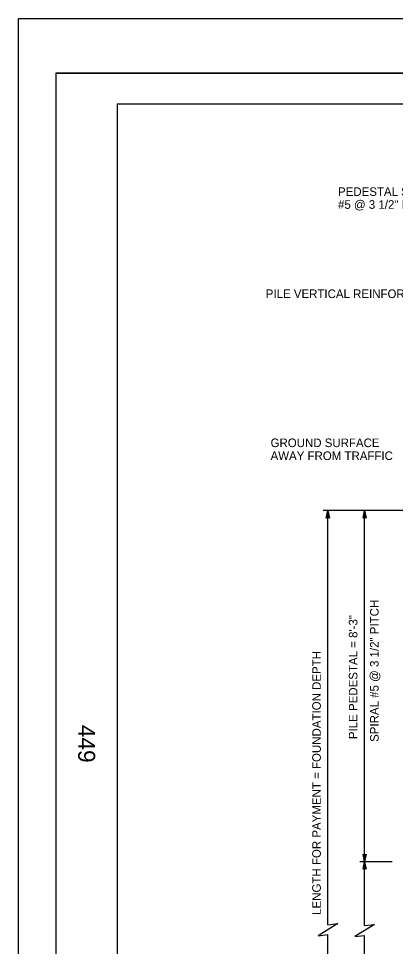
# Model space of a CAD drawing. Extents: x -894 to 866, y -476 to 714.
# Drawn here: x -894 to -586, y -42 to 714 of the extents above; entities that cross this region are included whole.
import ezdxf

# ---------------------------------------------------------------- set-up
doc = ezdxf.new("R2010")
doc.units = 0
for name, color, linetype in [('10 Sheet Format', 7, 'Continuous'), ('56 Stage 3 Anno', 7, 'Continuous'), ('57 Undefined', 7, 'Continuous')]:
    doc.layers.add(name, color=color, linetype=linetype)

msp = doc.modelspace()

# ---------------------------------------------------------------- linework, layer by layer
at = {"layer": '10 Sheet Format'}
for p, q in [((-863.46, 668.96), (836.55, 668.96)), ((-863.46, 668.96), (-863.46, -431.04)), ((-813.45, 643.96), (811.55, 643.96)), ((-813.45, 643.96), (-813.45, -406.04))]:
    msp.add_line(p, q, dxfattribs=at)
for points in [[(-894.04, 713.56), (865.96, 713.56), (865.96, -476.44), (-894.04, -476.44)], [(-863.46, -431.04), (836.55, -431.04), (836.55, 668.96), (-863.46, 668.96)]]:
    msp.add_lwpolyline(points, close=True, dxfattribs=at)
at = {"layer": '56 Stage 3 Anno'}
for p, q in [((-496.29, 312.6), (-645.53, 312.6)), ((-642.87, 306.6), (-641.53, 312.6)), ((-642.87, 306.6), (-641.53, 312.6)), ((-642.52, 306.81), (-641.53, 311.22)), ((-642.52, 306.81), (-641.53, 311.22)), ((-641.53, 312.6), (-641.53, 312.6)), ((-641.53, 312.6), (-640.2, 306.6)), ((-641.53, 312.6), (-641.53, 312.6)), ((-641.53, 312.6), (-640.2, 306.6)), ((-641.53, -24.8), (-641.53, 312.6)), ((-641.53, 311.21), (-640.56, 306.83)), ((-641.53, 311.21), (-640.56, 306.83)), ((-612.87, 306.6), (-611.53, 312.6)), ((-612.87, 306.6), (-611.53, 312.6)), ((-612.52, 306.81), (-611.53, 311.22)), ((-612.52, 306.81), (-611.53, 311.22)), ((-611.53, 26.6), (-611.53, 312.6)), ((-611.53, 312.6), (-611.53, 312.6)), ((-611.53, 312.6), (-610.2, 306.6)), ((-611.53, 312.6), (-611.53, 312.6)), ((-611.53, 312.6), (-610.2, 306.6)), ((-611.53, 311.21), (-610.56, 306.83)), ((-611.53, 311.21), (-610.56, 306.83)), ((-641.53, 307.4), (-642.87, 306.6)), ((-641.53, 307.4), (-642.87, 306.6)), ((-642.87, 306.6), (-642.87, 306.6)), ((-642.87, 306.6), (-642.87, 306.6)), ((-642.16, 307.05), (-641.54, 309.83)), ((-642.16, 307.05), (-641.54, 309.83)), ((-641.81, 307.22), (-641.54, 308.45)), ((-641.81, 307.22), (-641.54, 308.45)), ((-641.54, 309.83), (-640.91, 307.01)), ((-641.54, 309.83), (-640.91, 307.01)), ((-641.54, 308.45), (-641.27, 307.24)), ((-641.54, 308.45), (-641.27, 307.24)), ((-640.2, 306.6), (-641.53, 307.4)), ((-640.2, 306.6), (-641.53, 307.4)), ((-640.2, 306.6), (-640.2, 306.6)), ((-640.2, 306.6), (-640.2, 306.6)), ((-611.53, 307.4), (-612.87, 306.6)), ((-611.53, 307.4), (-612.87, 306.6)), ((-612.87, 306.6), (-612.87, 306.6)), ((-612.87, 306.6), (-612.87, 306.6)), ((-612.16, 307.05), (-611.54, 309.83)), ((-612.16, 307.05), (-611.54, 309.83)), ((-611.81, 307.22), (-611.54, 308.45)), ((-611.81, 307.22), (-611.54, 308.45)), ((-611.54, 309.83), (-610.91, 307.01)), ((-611.54, 309.83), (-610.91, 307.01)), ((-611.54, 308.45), (-611.27, 307.24)), ((-611.54, 308.45), (-611.27, 307.24)), ((-610.2, 306.6), (-611.53, 307.4)), ((-610.2, 306.6), (-611.53, 307.4)), ((-610.2, 306.6), (-610.2, 306.6)), ((-610.2, 306.6), (-610.2, 306.6)), ((-611.53, 26.6), (-612.86, 32.6)), ((-612.86, 32.6), (-612.86, 32.6)), ((-612.86, 32.6), (-611.53, 31.8)), ((-611.53, 26.6), (-612.86, 32.6)), ((-612.86, 32.6), (-612.86, 32.6)), ((-612.86, 32.6), (-611.53, 31.8)), ((-611.54, 27.99), (-612.5, 32.36)), ((-611.54, 27.99), (-612.5, 32.36)), ((-611.53, 29.36), (-612.16, 32.19)), ((-611.53, 29.36), (-612.16, 32.19)), ((-611.53, 30.74), (-611.8, 31.95)), ((-611.53, 30.74), (-611.8, 31.95)), ((-611.53, 31.8), (-610.19, 32.6)), ((-610.19, 32.6), (-611.53, 26.6)), ((-611.53, 31.8), (-610.19, 32.6)), ((-610.19, 32.6), (-611.53, 26.6)), ((-610.55, 32.38), (-611.53, 27.98)), ((-610.55, 32.38), (-611.53, 27.98)), ((-610.91, 32.15), (-611.53, 29.36)), ((-610.91, 32.15), (-611.53, 29.36)), ((-611.26, 31.97), (-611.53, 30.74)), ((-611.26, 31.97), (-611.53, 30.74)), ((-610.19, 32.6), (-610.19, 32.6)), ((-610.19, 32.6), (-610.19, 32.6)), ((-589.1, 26.6), (-615.53, 26.6)), ((-612.87, 20.6), (-611.53, 26.6)), ((-612.87, 20.6), (-611.53, 26.6)), ((-612.52, 20.81), (-611.53, 25.22)), ((-612.52, 20.81), (-611.53, 25.22)), ((-612.16, 21.05), (-611.54, 23.83)), ((-612.16, 21.05), (-611.54, 23.83)), ((-611.54, 23.83), (-610.91, 21.01)), ((-611.54, 23.83), (-610.91, 21.01)), ((-611.53, 26.6), (-611.53, 26.6)), ((-611.53, 26.6), (-611.53, 26.6)), ((-611.53, 26.6), (-611.53, 26.6)), ((-611.53, 26.6), (-610.2, 20.6)), ((-611.53, 26.6), (-611.53, 26.6)), ((-611.53, 26.6), (-610.2, 20.6)), ((-611.53, -25.5), (-611.53, 26.6)), ((-611.53, 25.21), (-610.56, 20.83)), ((-611.53, 25.21), (-610.56, 20.83)), ((-611.53, 21.4), (-612.87, 20.6)), ((-611.53, 21.4), (-612.87, 20.6)), ((-612.87, 20.6), (-612.87, 20.6)), ((-612.87, 20.6), (-612.87, 20.6)), ((-611.81, 21.22), (-611.54, 22.45)), ((-611.81, 21.22), (-611.54, 22.45)), ((-611.54, 22.45), (-611.27, 21.24)), ((-611.54, 22.45), (-611.27, 21.24)), ((-610.2, 20.6), (-611.53, 21.4)), ((-610.2, 20.6), (-611.53, 21.4)), ((-610.2, 20.6), (-610.2, 20.6)), ((-610.2, 20.6), (-610.2, 20.6)), ((-641.53, -157.4), (-641.53, -32.8)), ((-611.53, -157.4), (-611.53, -33.5))]:
    msp.add_line(p, q, dxfattribs=at)
for points in [[(-641.53, -24.8), (-633.53, -23.8), (-649.53, -33.8), (-641.53, -32.8)], [(-611.53, -25.5), (-603.53, -24.5), (-619.53, -34.5), (-611.53, -33.5)]]:
    msp.add_lwpolyline(points, dxfattribs=at)

# ---------------------------------------------------------------- texts
at = {"layer": '10 Sheet Format'}
msp.add_text('449', height=13.779, rotation=270, dxfattribs=at).set_placement((-845.33, 138.05))
at = {"layer": '57 Undefined'}
for s, p in [('PEDESTAL SPIRAL Reinf', (-633.26, 569.05)), ('#5 @ 3 1/2" PITCH', (-633.26, 558.55)), ('PILE VERTICAL REINFORCEMENT', (-692.22, 485.82)), ('GROUND SURFACE', (-688.32, 364.38)), ('AWAY FROM TRAFFIC', (-688.32, 353.84))]:
    msp.add_text(s, height=7, dxfattribs=at).set_placement(p)
for s, p in [('SPIRAL #5 @ 3 1/2" PITCH', (-600.12, 124.18)), ('PILE PEDESTAL = 8\'-3"', (-617.45, 126.44)), ('LENGTH FOR PAYMENT = FOUNDATION DEPTH', (-647.32, -16.77))]:
    msp.add_text(s, height=7, rotation=90, dxfattribs=at).set_placement(p)

doc.saveas('drawing.dxf')
